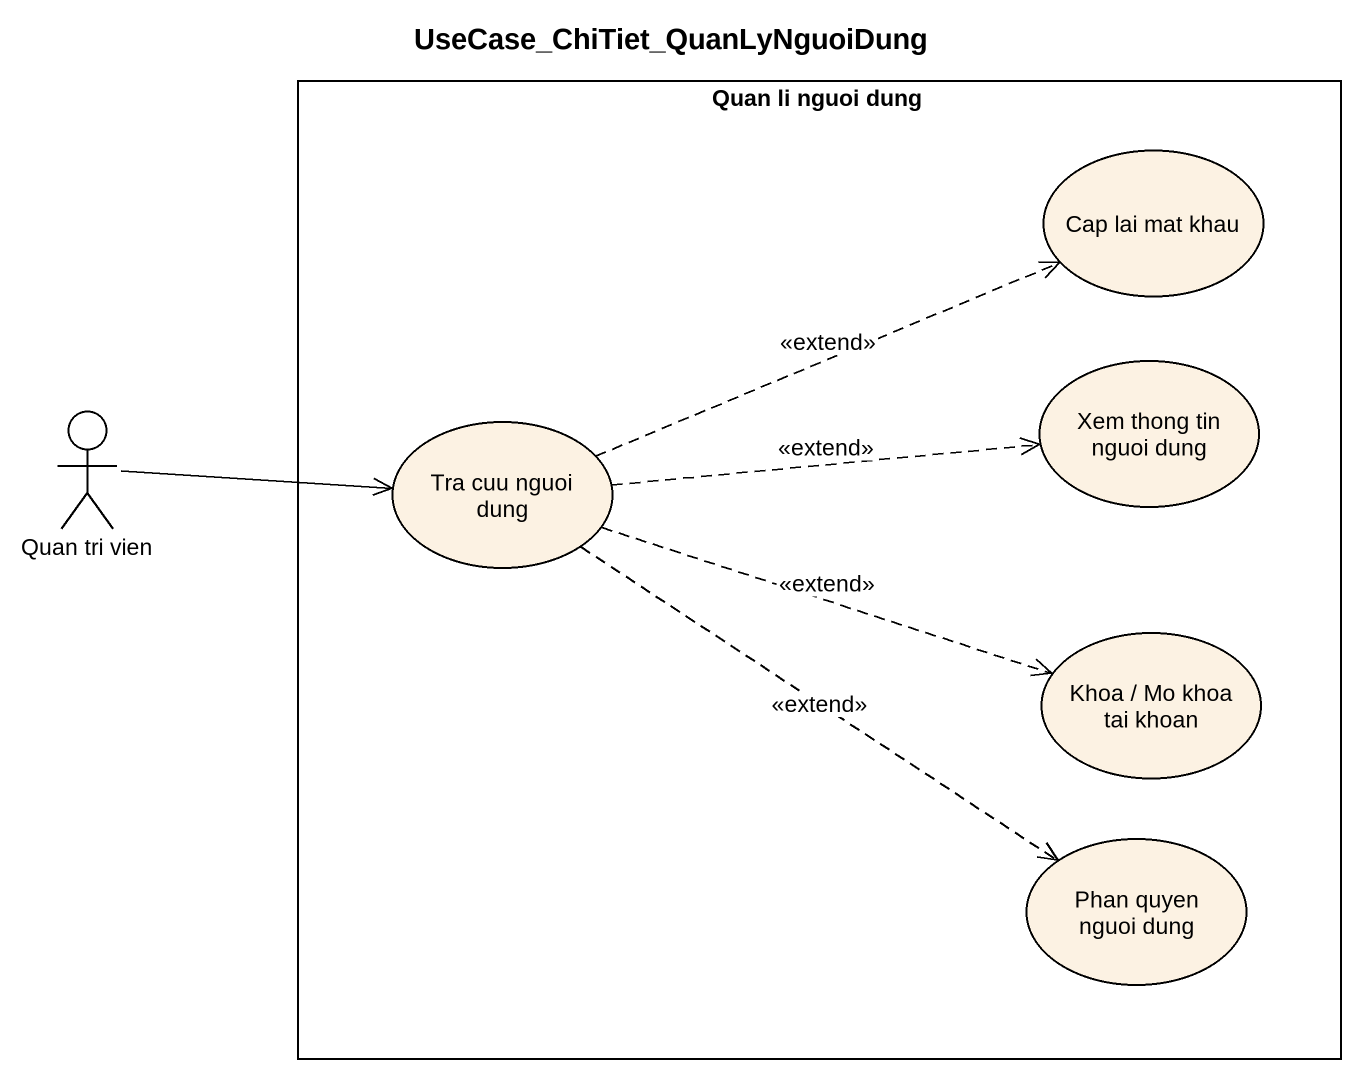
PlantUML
@startuml
title UseCase_ChiTiet_QuanLyNguoiDung
rectangle "Quan li nguoi dung" as Quan_li_nguoi_dung {
  usecase "Cap lai mat khau" as Cap_lai_mat_khau
  usecase "Xem thong tin nguoi dung" as Xem_thong_tin_nguoi_dung
  usecase "Tra cuu nguoi dung" as Tra_cuu_nguoi_dung
  usecase "Khoa / Mo khoa tai khoan" as Khoa_Mo_khoa_tai_khoan
  usecase "Phan quyen nguoi dung" as Phan_quyen_nguoi_dung
}
actor "Quan tri vien" as Quan_tri_vien
Quan_tri_vien -right-> Tra_cuu_nguoi_dung
Tra_cuu_nguoi_dung .right.> Cap_lai_mat_khau : <<extend>>
Tra_cuu_nguoi_dung .right.> Xem_thong_tin_nguoi_dung : <<extend>>
Tra_cuu_nguoi_dung .right.> Khoa_Mo_khoa_tai_khoan : <<extend>>
Tra_cuu_nguoi_dung ..> Phan_quyen_nguoi_dung : <<extend>>
@enduml
